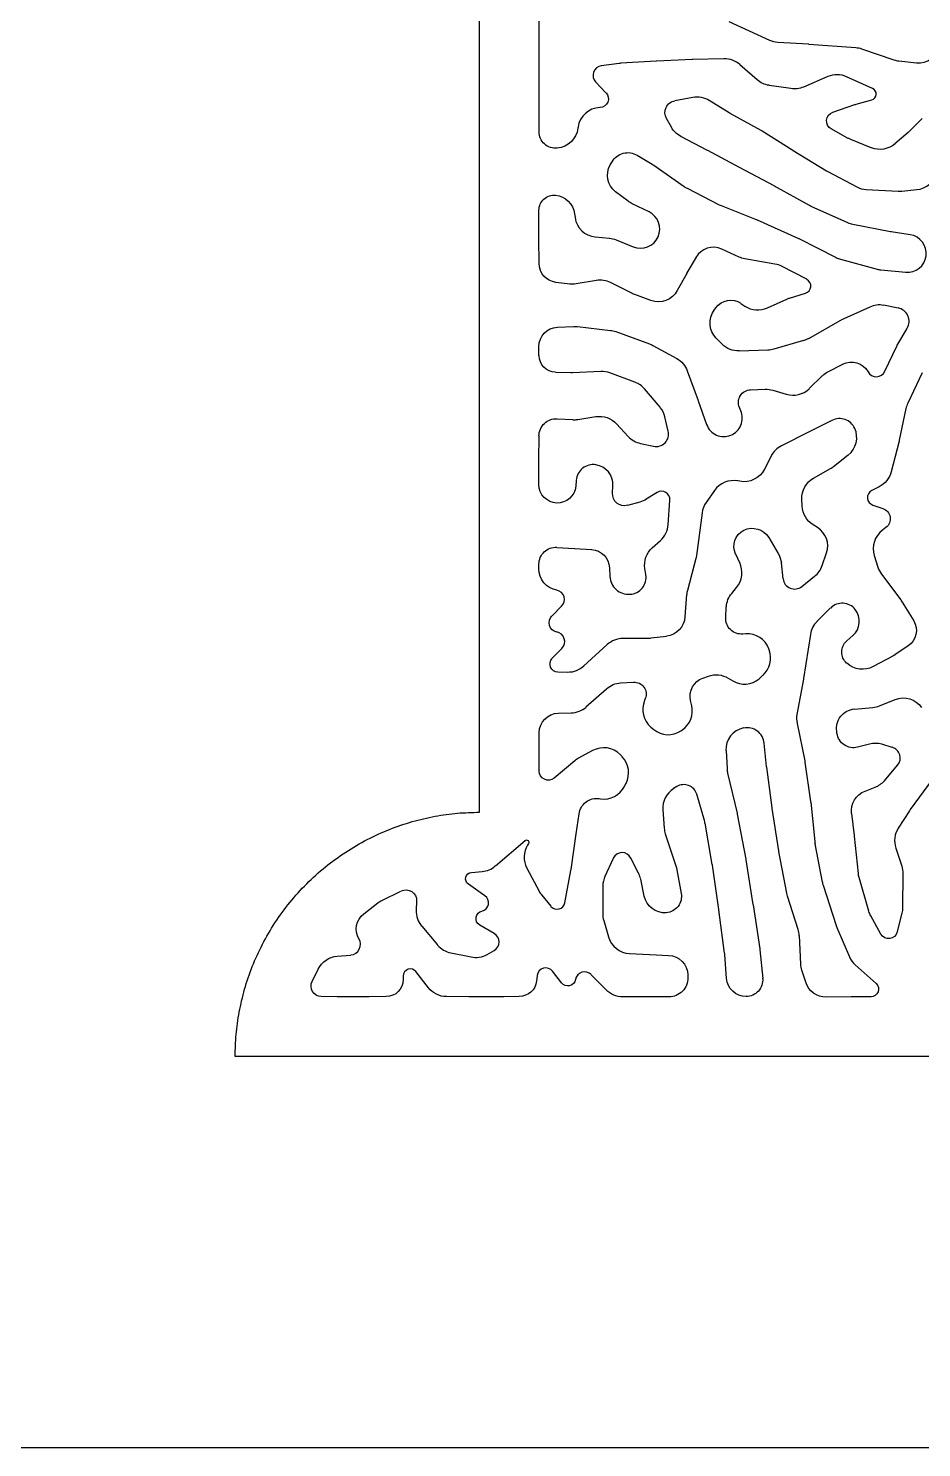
# Model space of a CAD drawing. Header units: inches. Extents: x 126 to 186, y 0 to 60.
# Drawn here: x 142.31 to 149.62, y 0 to 11.62 of the extents above; entities that cross this region are included whole.
import ezdxf

# ---------------------------------------------------------------- set-up
doc = ezdxf.new("R2010")
doc.units = ezdxf.units.IN
doc.header["$LTSCALE"] = 100
doc.header["$MEASUREMENT"] = 0
doc.layers.add('Default', color=18, linetype='Continuous', true_color=0x000000)

msp = doc.modelspace()

# ---------------------------------------------------------------- linework, layer by layer
at = {"layer": 'Default'}
for p, q in [((146.489, 11.593), (146.489, 11.752)), ((148.041, 11.675), (148.375, 11.523)), ((146.49, 11.286), (146.489, 11.593)), ((148.442, 11.506), (148.693, 11.492)), ((148.696, 11.491), (149.081, 11.463)), ((149.129, 11.453), (149.392, 11.362)), ((146.488, 10.971), (146.49, 11.284)), ((147.143, 11.332), (146.997, 11.312)), ((147.446, 11.351), (147.157, 11.334)), ((147.743, 11.364), (147.449, 11.351)), ((148.002, 11.37), (147.747, 11.364)), ((148.273, 11.198), (148.132, 11.322)), ((149.434, 11.353), (149.579, 11.337)), ((146.951, 11.181), (147.036, 11.092)), ((148.853, 11.225), (148.653, 11.139)), ((149.219, 11.128), (149.005, 11.224)), ((147.599, 11.028), (147.747, 11.055)), ((148.55, 11.126), (148.371, 11.153)), ((146.488, 10.773), (146.488, 10.97)), ((146.987, 10.972), (146.986, 10.971)), ((147.881, 11.031), (148.044, 10.93)), ((148.051, 10.926), (148.304, 10.786)), ((148.892, 10.933), (149.073, 10.995)), ((149.084, 10.999), (149.212, 11.034)), ((146.807, 10.81), (146.806, 10.802)), ((147.572, 10.81), (147.531, 10.882)), ((149.625, 10.882), (149.521, 10.777)), ((147.868, 10.619), (147.649, 10.735)), ((148.314, 10.78), (148.565, 10.621)), ((149.019, 10.719), (148.88, 10.796)), ((149.208, 10.642), (149.04, 10.709)), ((149.51, 10.766), (149.402, 10.674)), ((146.637, 10.639), (146.637, 10.639)), ((147.291, 10.581), (147.415, 10.508)), ((148.13, 10.479), (147.869, 10.619)), ((148.568, 10.619), (148.842, 10.452)), ((147.071, 10.501), (147.086, 10.527)), ((147.428, 10.5), (147.677, 10.324)), ((148.413, 10.329), (148.13, 10.479)), ((148.852, 10.447), (149.089, 10.322)), ((147.217, 10.204), (147.115, 10.282)), ((147.7, 10.31), (147.963, 10.176)), ((148.701, 10.168), (148.416, 10.327)), ((149.167, 10.301), (149.428, 10.286)), ((149.458, 10.287), (149.58, 10.299)), ((146.487, 9.895), (146.487, 10.13)), ((147.389, 10.117), (147.25, 10.183)), ((147.979, 10.168), (148.265, 10.056)), ((149.017, 10.027), (148.717, 10.16)), ((146.779, 10.102), (146.783, 10.07)), ((148.273, 10.052), (148.607, 9.902)), ((149.365, 9.955), (149.057, 10.015)), ((146.488, 9.694), (146.487, 9.895)), ((146.947, 9.913), (147.063, 9.902)), ((147.118, 9.889), (147.258, 9.832)), ((148.615, 9.898), (148.92, 9.743)), ((149.526, 9.929), (149.372, 9.953)), ((148.125, 9.747), (147.984, 9.812)), ((147.773, 9.745), (147.699, 9.617)), ((148.419, 9.69), (148.172, 9.733)), ((148.68, 9.565), (148.474, 9.672)), ((148.956, 9.729), (149.255, 9.648)), ((146.739, 9.526), (146.626, 9.539)), ((146.957, 9.556), (146.792, 9.528)), ((147.252, 9.449), (147.074, 9.538)), ((147.697, 9.613), (147.62, 9.472)), ((149.287, 9.642), (149.49, 9.623)), ((147.404, 9.391), (147.272, 9.44)), ((148.539, 9.411), (148.67, 9.452)), ((147.921, 9.313), (147.935, 9.331)), ((148.141, 9.368), (148.174, 9.346)), ((148.358, 9.331), (148.517, 9.403)), ((149.195, 9.338), (148.984, 9.242)), ((149.427, 9.33), (149.309, 9.352)), ((148.97, 9.235), (148.693, 9.079)), ((146.638, 9.173), (146.773, 9.179)), ((146.804, 9.178), (147.073, 9.147)), ((147.116, 9.137), (147.392, 9.036)), ((147.988, 9.034), (147.939, 9.083)), ((149.425, 9.034), (149.502, 9.163)), ((146.487, 8.942), (146.487, 9.015)), ((147.419, 9.024), (147.615, 8.916)), ((148.362, 8.985), (148.128, 8.978)), ((148.653, 9.063), (148.409, 8.992)), ((149.319, 8.812), (149.416, 9.018)), ((148.853, 8.807), (148.974, 8.87)), ((146.749, 8.8), (146.622, 8.803)), ((146.994, 8.811), (146.763, 8.8)), ((147.273, 8.723), (147.068, 8.799)), ((147.701, 8.815), (147.79, 8.572)), ((148.699, 8.67), (148.807, 8.775)), ((149.625, 8.798), (149.506, 8.55)), ((147.48, 8.517), (147.352, 8.668)), ((148.22, 8.661), (148.34, 8.665)), ((148.402, 8.657), (148.512, 8.624)), ((147.79, 8.571), (147.86, 8.376)), ((148.14, 8.489), (148.128, 8.516)), ((149.492, 8.507), (149.437, 8.247)), ((146.636, 8.423), (146.765, 8.416)), ((146.805, 8.417), (146.954, 8.441)), ((147.123, 8.382), (147.218, 8.279)), ((147.546, 8.323), (147.519, 8.438)), ((148.886, 8.41), (148.695, 8.313)), ((146.487, 8.086), (146.488, 8.283)), ((148.694, 8.313), (148.472, 8.202)), ((147.318, 8.222), (147.424, 8.199)), ((149.435, 8.239), (149.371, 7.988)), ((146.487, 7.884), (146.487, 8.085)), ((148.388, 8.118), (148.333, 8.01)), ((148.899, 8.032), (149.019, 8.127)), ((146.792, 7.919), (146.788, 7.872)), ((148.132, 7.911), (148.114, 7.914)), ((148.736, 7.938), (148.874, 8.015)), ((147.09, 7.814), (147.093, 7.875)), ((147.454, 7.819), (147.366, 7.764)), ((147.924, 7.836), (147.856, 7.738)), ((149.272, 7.866), (149.212, 7.836)), ((147.313, 7.741), (147.212, 7.714)), ((147.545, 7.556), (147.558, 7.757)), ((148.642, 7.708), (148.64, 7.764)), ((149.22, 7.717), (149.303, 7.688)), ((147.823, 7.654), (147.777, 7.303)), ((148.767, 7.533), (148.732, 7.554)), ((148.368, 7.451), (148.446, 7.32)), ((149.328, 7.532), (149.299, 7.51)), ((146.633, 7.37), (146.778, 7.362)), ((146.779, 7.362), (146.919, 7.353)), ((147.415, 7.367), (147.482, 7.427)), ((148.806, 7.221), (148.842, 7.325)), ((146.487, 7.195), (146.487, 7.233)), ((147.772, 7.278), (147.702, 7.018)), ((148.131, 7.245), (148.098, 7.316)), ((148.471, 7.243), (148.485, 7.113)), ((149.232, 7.304), (149.262, 7.208)), ((147.065, 7.203), (147.068, 7.133)), ((147.362, 7.147), (147.355, 7.196)), ((148.638, 7.049), (148.744, 7.134)), ((149.292, 7.151), (149.451, 6.94)), ((147.23, 6.987), (147.234, 6.987)), ((147.696, 6.984), (147.682, 6.802)), ((148.065, 6.994), (148.105, 7.042)), ((146.594, 6.81), (146.673, 6.888)), ((148.016, 6.797), (148.021, 6.884)), ((148.875, 6.874), (148.763, 6.763)), ((149.461, 6.923), (149.555, 6.768)), ((147.377, 6.624), (147.175, 6.624)), ((147.53, 6.642), (147.402, 6.626)), ((148.18, 6.662), (148.155, 6.66)), ((148.709, 6.657), (148.653, 6.297)), ((149.007, 6.605), (149.058, 6.649)), ((146.596, 6.462), (146.675, 6.543)), ((147.046, 6.574), (146.853, 6.397)), ((148.373, 6.531), (148.369, 6.541)), ((149.511, 6.565), (149.402, 6.49)), ((149.008, 6.421), (149.005, 6.423)), ((149.384, 6.479), (149.224, 6.394)), ((146.722, 6.347), (146.643, 6.348)), ((147.829, 6.3), (147.875, 6.316)), ((148.037, 6.299), (148.074, 6.277)), ((148.289, 6.295), (148.32, 6.323)), ((148.652, 6.292), (148.599, 6.001)), ((146.872, 6.064), (147.041, 6.213)), ((147.156, 6.261), (147.261, 6.267)), ((147.358, 6.132), (147.351, 6.116)), ((147.738, 6.074), (147.728, 6.118)), ((149.07, 6.047), (149.221, 6.06)), ((149.275, 6.073), (149.403, 6.125)), ((146.645, 6.013), (146.751, 6.016)), ((148.6, 5.929), (148.663, 5.623)), ((146.489, 5.699), (146.489, 5.853)), ((147.404, 5.899), (147.427, 5.88)), ((147.65, 5.869), (147.662, 5.877)), ((148.927, 5.847), (148.925, 5.864)), ((146.489, 5.539), (146.489, 5.698)), ((146.926, 5.707), (146.81, 5.644)), ((148.019, 5.706), (148.027, 5.556)), ((148.351, 5.576), (148.332, 5.766)), ((149.193, 5.76), (149.096, 5.734)), ((149.38, 5.733), (149.294, 5.758)), ((146.78, 5.623), (146.611, 5.482)), ((147.168, 5.657), (147.154, 5.672)), ((148.665, 5.611), (148.711, 5.291)), ((149.315, 5.46), (149.423, 5.587)), ((148.032, 5.523), (148.109, 5.195)), ((148.396, 5.238), (148.352, 5.57)), ((149.709, 5.473), (149.527, 5.223)), ((147.188, 5.414), (147.201, 5.439)), ((147.616, 5.412), (147.59, 5.395)), ((147.842, 5.133), (147.779, 5.35)), ((149.157, 5.375), (149.239, 5.406)), ((146.981, 5.314), (146.991, 5.312)), ((148.451, 4.886), (148.396, 5.233)), ((148.712, 5.284), (148.745, 4.961)), ((146.792, 5.026), (146.815, 5.189)), ((147.502, 5.221), (147.512, 5.072)), ((147.906, 4.774), (147.847, 5.113)), ((148.11, 5.187), (148.181, 4.819)), ((149.07, 5.011), (149.048, 5.191)), ((149.521, 5.214), (149.429, 5.071)), ((146.75, 4.733), (146.792, 5.025)), ((147.521, 5.026), (147.611, 4.756)), ((149.102, 4.7), (149.07, 5.007)), ((146.13, 4.762), (146.373, 4.97)), ((146.402, 4.946), (146.394, 4.933)), ((148.517, 4.538), (148.452, 4.881)), ((148.747, 4.944), (148.807, 4.628)), ((149.408, 4.909), (149.457, 4.761)), ((147.096, 4.824), (147.027, 4.677)), ((147.303, 4.702), (147.24, 4.827)), ((147.96, 4.406), (147.907, 4.769)), ((148.182, 4.813), (148.239, 4.446)), ((145.935, 4.709), (146.022, 4.716)), ((146.388, 4.745), (146.488, 4.555)), ((146.699, 4.461), (146.749, 4.725)), ((147.349, 4.515), (147.32, 4.655)), ((147.617, 4.73), (147.652, 4.537)), ((149.188, 4.393), (149.109, 4.667)), ((149.467, 4.699), (149.464, 4.42)), ((145.201, 4.48), (145.357, 4.557)), ((146.045, 4.518), (145.909, 4.612)), ((147.01, 4.598), (147.009, 4.371)), ((148.813, 4.606), (148.92, 4.275)), ((145.053, 4.37), (145.168, 4.46)), ((145.485, 4.475), (145.482, 4.399)), ((146.51, 4.522), (146.585, 4.432)), ((148.24, 4.445), (148.295, 4.084)), ((148.61, 4.242), (148.523, 4.515)), ((147.017, 4.316), (147.057, 4.181)), ((148.007, 4.048), (147.96, 4.404)), ((149.287, 4.204), (149.204, 4.353)), ((149.458, 4.377), (149.419, 4.222)), ((145.527, 4.27), (145.657, 4.115)), ((146.121, 4.209), (146.002, 4.278)), ((148.632, 3.957), (148.619, 4.194)), ((148.926, 4.258), (149.029, 4.019)), ((146.062, 4.038), (146.121, 4.071)), ((148.296, 4.074), (148.319, 3.842)), ((144.834, 4.024), (144.945, 4.033)), ((145.765, 4.051), (145.931, 4.017)), ((147.228, 4.045), (147.392, 4.036)), ((147.396, 4.036), (147.548, 4.03)), ((148.022, 3.842), (148.008, 4.037)), ((149.077, 3.952), (149.247, 3.8)), ((144.63, 3.816), (144.68, 3.918)), ((145.376, 3.861), (145.376, 3.832)), ((145.582, 3.765), (145.48, 3.897)), ((146.473, 3.865), (146.468, 3.82)), ((146.671, 3.805), (146.598, 3.9)), ((147.038, 3.747), (146.915, 3.872)), ((147.706, 3.87), (147.706, 3.847)), ((148.672, 3.81), (148.64, 3.91)), ((144.836, 3.691), (144.704, 3.694)), ((145.096, 3.691), (144.84, 3.691)), ((145.236, 3.692), (145.097, 3.691)), ((145.912, 3.69), (145.73, 3.692)), ((146.198, 3.691), (145.915, 3.69)), ((146.326, 3.692), (146.198, 3.691)), ((147.396, 3.691), (147.173, 3.69)), ((147.553, 3.691), (147.396, 3.691)), ((149.043, 3.69), (148.839, 3.689)), ((149.206, 3.691), (149.044, 3.69))]:
    msp.add_line(p, q, dxfattribs=at)
msp.add_lwpolyline([(126, 0), (186, 0), (186, 60), (126, 60)], close=True, dxfattribs=at)
at = {"layer": 'Default', "extrusion": (0, 0, -1)}
for centre, radius, start, end in [((-146.679, 11.594), 0.19, 359.8421, 359.8659), ((-148.682, 11.302), 0.19, 93.3306, 94.2844), ((-149.067, 11.273), 0.19, 94.2844, 108.9856), ((-148.399, 11.341), 0.19, 278.467, 311.3586), ((-146.985, 11.043), 0.0711, 136.3734, 268.0702), ((-147.782, 10.869), 0.19, 79.3798, 121.5139), ((-148.578, 11.314), 0.19, 246.8175, 278.467), ((-146.678, 10.97), 0.19, 359.9807, 0.3584), ((-147.618, 10.93), 0.0991, 330.652, 79.3798), ((-148.917, 10.862), 0.0754, 298.8421, 71.0733), ((-149.135, 10.816), 0.19, 71.0733, 74.4611), ((-147.737, 10.903), 0.19, 297.842, 330.652), ((-146.623, 10.773), 0.135, 264.1483, 359.9807), ((-146.618, 10.828), 0.19, 187.9799, 264.1483), ((-148.212, 10.62), 0.19, 119.0092, 122.485), ((-149.111, 10.886), 0.19, 291.7645, 298.8421), ((-149.386, 10.911), 0.19, 224.7776, 229.442), ((-147.215, 10.453), 0.149, 29.8153, 120.743), ((-149.279, 10.819), 0.19, 229.442, 291.7645), ((-147.218, 10.417), 0.17, 307.5036, 29.8153), ((-147.318, 10.344), 0.19, 120.743, 125.2126), ((-148.219, 10.647), 0.19, 297.9264, 298.1834), ((-146.61, 10.131), 0.123, 359.9206, 96.1578), ((-146.605, 10.078), 0.176, 96.1578, 172.153), ((-147.332, 10.355), 0.19, 295.6421, 307.5036), ((-148.794, 10.334), 0.19, 293.8392, 299.2466), ((-148.195, 9.879), 0.19, 111.4936, 114.2367), ((-149.094, 10.201), 0.19, 281.0199, 293.8392), ((-147.046, 9.713), 0.19, 95.3083, 112.3443), ((-148.529, 9.728), 0.19, 114.2367, 116.9405), ((-149.402, 10.141), 0.19, 278.8567, 281.0199), ((-146.644, 9.695), 0.156, 276.4403, 359.939), ((-148.204, 9.92), 0.19, 279.7326, 294.6203), ((-146.76, 9.715), 0.19, 260.4112, 276.4403), ((-147.337, 9.618), 0.19, 290.1325, 296.7462), ((-147.465, 9.557), 0.176, 208.6544, 290.1325), ((-148.057, 9.243), 0.151, 36.028, 123.7144), ((-148.064, 9.208), 0.177, 315.0613, 36.028), ((-148.595, 9.23), 0.19, 65.6731, 72.8312), ((-146.781, 8.989), 0.19, 87.3164, 96.671), ((-146.645, 9.015), 0.158, 0.0039, 87.3164), ((-147.051, 8.958), 0.19, 96.671, 109.9541), ((-148.6, 9.245), 0.19, 240.7278, 253.8591), ((-147.327, 8.858), 0.19, 109.9541, 118.8842), ((-148.122, 9.168), 0.19, 268.3791, 315.0613), ((-148.357, 9.175), 0.19, 253.8591, 268.3791), ((-149.588, 8.936), 0.19, 25.3574, 30.9381), ((-146.626, 8.942), 0.138, 271.631, 0.0039), ((-147.523, 8.75), 0.19, 118.8842, 159.9699), ((-149.045, 8.732), 0.156, 62.7026, 150.8119), ((-146.754, 8.99), 0.19, 267.3474, 271.631), ((-148.94, 8.639), 0.19, 45.8938, 62.7026), ((-148.224, 8.557), 0.104, 336.6355, 87.9011), ((-148.347, 8.475), 0.19, 87.9011, 106.776), ((-147.611, 8.506), 0.19, 159.9699, 160.2224), ((-146.628, 8.283), 0.141, 0.1155, 93.3123), ((-146.983, 8.253), 0.19, 81.1209, 137.3551), ((-148.609, 8.483), 0.19, 243.1225, 243.5663), ((-149.251, 8.286), 0.19, 191.8718, 194.3902), ((-146.677, 8.085), 0.19, 0.0217, 0.1155), ((-148.166, 8.095), 0.187, 206.9177, 280.4388), ((-148.829, 7.772), 0.19, 357.6809, 60.7013), ((-149.187, 8.036), 0.19, 194.3902, 243.372), ((-146.638, 7.884), 0.151, 272.4473, 0.0217), ((-146.638, 7.884), 0.151, 184.8955, 272.4473), ((-147.187, 7.809), 0.0976, 255.3825, 3.0667), ((-147.265, 7.925), 0.19, 237.7802, 255.3825), ((-148.832, 7.716), 0.19, 301.5807, 357.6809), ((-149.274, 7.604), 0.0895, 108.9131, 233.1392), ((-148.23, 7.379), 0.147, 334.6471, 63.5557), ((-148.234, 7.371), 0.156, 63.5557, 149.1943), ((-146.625, 7.233), 0.138, 0.027, 93.3399), ((-146.767, 7.172), 0.19, 93.3399, 93.7914), ((-146.908, 7.197), 0.156, 93.7914, 177.6465), ((-147.542, 7.226), 0.19, 350.9528, 48.0784), ((-147.589, 7.327), 0.19, 187.3963, 195.1021), ((-148.283, 7.223), 0.19, 149.1943, 173.8561), ((-146.666, 7.195), 0.179, 280.6055, 0.027), ((-148.211, 6.872), 0.19, 3.5161, 39.9496), ((-149.299, 6.825), 0.19, 143.0687, 148.9278), ((-146.648, 6.754), 0.0781, 281.0106, 45.6646), ((-147.508, 6.816), 0.175, 184.4929, 262.6018), ((-148.145, 6.789), 0.129, 265.3068, 3.5161), ((-149.425, 6.69), 0.152, 148.9278, 235.5123), ((-147.377, 6.814), 0.19, 262.6018, 269.9976), ((-149.087, 6.513), 0.121, 312.1075, 48.8228), ((-146.644, 6.415), 0.0667, 270.9476, 44.3743), ((-146.725, 6.537), 0.19, 227.4642, 270.9476), ((-149.135, 6.562), 0.19, 242.0007, 312.1075), ((-149.295, 6.647), 0.19, 235.5123, 242.0007), ((-147.881, 6.152), 0.157, 347.4189, 70.5144), ((-147.938, 6.137), 0.19, 70.5144, 121.2832), ((-148.465, 6.326), 0.19, 188.8594, 190.2888), ((-147.167, 6.071), 0.19, 48.3404, 86.6727), ((-147.267, 6.169), 0.098, 86.6727, 202.1981), ((-149.084, 5.887), 0.161, 352, 85.0528), ((-149.471, 5.957), 0.181, 67.9699, 145.2929), ((-146.649, 5.853), 0.16, 0.1766, 88.3787), ((-149.062, 5.866), 0.136, 255.4552, 352), ((-146.679, 5.698), 0.19, 0.0313, 0.1766), ((-148.477, 5.585), 0.19, 168.3453, 171.9257), ((-146.563, 5.539), 0.0745, 230.206, 0.0313), ((-148.54, 5.595), 0.19, 352.4619, 354.2421), ((-149.22, 5.213), 0.174, 352.8717, 68.8598), ((-146.96, 5.169), 0.146, 7.9912, 98.2508), ((-148.584, 5.263), 0.19, 351.0235, 352.4619), ((-148.523, 5.264), 0.19, 171.9257, 174.191), ((-147.924, 5.151), 0.19, 166.8152, 169.2112), ((-146.385, 4.956), 0.0192, 49.3658, 211.6351), ((-148.639, 4.916), 0.19, 349.2562, 351.0235), ((-147.994, 4.783), 0.19, 169.2112, 171.0237), ((-145.94, 4.656), 0.0533, 304.7806, 85.2007), ((-147.43, 4.696), 0.19, 161.6845, 169.7415), ((-149.291, 4.72), 0.19, 343.935, 354.0558), ((-149.277, 4.701), 0.19, 161.5861, 180.6932), ((-145.397, 4.478), 0.0886, 63.6943, 182.1674), ((-147.52, 4.513), 0.134, 169.7415, 265.919), ((-148.704, 4.573), 0.19, 342.2963, 349.2562), ((-145.285, 4.31), 0.19, 52.213, 63.6943), ((-147.517, 4.55), 0.172, 265.919, 348.0443), ((-148.052, 4.417), 0.19, 171.0237, 171.3385), ((-149.274, 4.423), 0.19, 180.6932, 194.0603), ((-145.149, 4.245), 0.158, 329.5228, 52.213), ((-146.033, 4.332), 0.062, 300.0153, 78.0742), ((-149.371, 4.445), 0.19, 330.9196, 343.935), ((-149.35, 4.239), 0.0718, 194.0603, 330.9196), ((-148.107, 4.055), 0.19, 171.3385, 174.351), ((-144.851, 3.834), 0.19, 26.2077, 84.9769), ((-147.542, 3.866), 0.164, 92.205, 178.834), ((-148.821, 3.967), 0.19, 342.3863, 356.9611), ((-147.552, 3.844), 0.154, 178.834, 269.9387), ((-148.183, 3.854), 0.161, 269.9276, 355.8068), ((-148.183, 3.829), 0.136, 174.351, 269.9276), ((-144.706, 3.779), 0.085, 271.1782, 26.2077), ((-145.236, 3.832), 0.14, 180.0339, 269.8355), ((-145.732, 3.882), 0.19, 270.6707, 322.1466), ((-146.325, 3.837), 0.144, 186.5589, 269.6225), ((-146.723, 3.844), 0.0647, 190.4971, 322.4442), ((-147.173, 3.88), 0.19, 269.9316, 315.4389), ((-148.838, 3.863), 0.175, 269.707, 342.3863), ((-149.205, 3.753), 0.0626, 131.8041, 269.5829), ((-144.84, 3.881), 0.19, 269.9136, 271.1782), ((-145.096, 3.881), 0.19, 269.8355, 269.9136), ((-145.914, 3.88), 0.19, 269.6845, 270.6707), ((-146.197, 3.881), 0.19, 269.6225, 269.6845), ((-149.042, 3.88), 0.19, 269.5829, 269.707)]:
    msp.add_arc(centre, radius, start, end, dxfattribs=at)
at = {"layer": 'Default'}
for centre, radius, start, end in [((148.453, 11.696), 0.19, 245.5038, 266.6694), ((149.596, 11.498), 0.162, 263.8352, 351.8818), ((146.3, 11.285), 0.19, 359.6416, 0.1579), ((147.008, 11.235), 0.0784, 97.7256, 223.6266), ((147.168, 11.144), 0.19, 93.4611, 97.7256), ((147.457, 11.161), 0.19, 92.4638, 93.4611), ((147.751, 11.174), 0.19, 91.3101, 92.4638), ((148.007, 11.18), 0.19, 48.6414, 91.3101), ((149.454, 11.542), 0.19, 251.0144, 263.8352), ((148.928, 11.05), 0.19, 65.8579, 113.1825), ((149.198, 11.082), 0.05, 285.5389, 65.8579), ((146.992, 10.784), 0.187, 91.9298, 172.0201), ((148.144, 11.092), 0.19, 238.4861, 240.9908), ((147.78, 10.451), 0.19, 61.8166, 62.158), ((148.667, 10.781), 0.19, 237.515, 238.7763), ((148.941, 10.615), 0.19, 238.7763, 242.2303), ((149.561, 10.488), 0.19, 275.7854, 345.8204), ((147.786, 10.479), 0.19, 234.7874, 242.9375), ((148.324, 10.161), 0.19, 60.7534, 62.0736), ((149.177, 10.49), 0.19, 242.2303, 266.8845), ((149.439, 10.476), 0.19, 266.8845, 275.7854), ((147.321, 9.977), 0.155, 335.355, 64.3579), ((148.049, 10.345), 0.19, 242.9375, 248.5064), ((146.964, 10.095), 0.183, 187.847, 264.6917), ((146.297, 9.895), 0.19, 0.061, 0.0794), ((147.318, 9.978), 0.159, 247.6557, 335.355), ((149.502, 9.776), 0.156, 353.2927, 81.1433), ((147.915, 9.662), 0.165, 65.3797, 149.9984), ((148.387, 9.503), 0.19, 62.5346, 80.2674), ((149.006, 9.912), 0.19, 243.0595, 254.8458), ((149.305, 9.831), 0.19, 254.8458, 264.4825), ((149.504, 9.775), 0.153, 264.4825, 353.2927), ((146.988, 9.368), 0.19, 63.2538, 99.5888), ((147.863, 9.522), 0.19, 149.9984, 151.3456), ((148.652, 9.51), 0.0612, 287.1688, 62.5346), ((148.279, 9.504), 0.19, 236.2856, 294.3269), ((149.274, 9.165), 0.19, 79.4665, 114.511), ((149.407, 9.221), 0.111, 329.0619, 79.4665), ((149.063, 9.069), 0.19, 114.511, 119.2722), ((147.002, 8.621), 0.19, 69.7088, 92.6526), ((147.207, 8.545), 0.19, 40.1453, 69.7088), ((149.249, 8.845), 0.0776, 209.1881, 334.6426), ((148.567, 8.806), 0.19, 253.224, 314.1062), ((147.334, 8.394), 0.19, 13.3189, 40.1453), ((148, 8.429), 0.152, 291.9129, 23.3645), ((149.678, 8.468), 0.19, 154.3449, 168.1282), ((146.776, 8.605), 0.19, 266.6877, 278.8791), ((148.001, 8.427), 0.15, 199.7776, 291.9129), ((148.948, 8.288), 0.137, 24.5102, 116.8775), ((147.358, 8.407), 0.19, 222.6449, 257.8125), ((147.446, 8.299), 0.103, 257.8125, 13.3189), ((148.907, 8.269), 0.182, 308.3434, 24.5102), ((148.557, 8.032), 0.19, 116.4337, 153.0823), ((146.932, 7.907), 0.141, 81.5379, 175.1045), ((146.929, 7.884), 0.164, 356.9333, 81.5379), ((148.781, 8.181), 0.19, 299.2987, 308.3434), ((148.08, 7.727), 0.19, 79.5612, 144.9443), ((147.491, 7.762), 0.0681, 356.1951, 122.2198), ((149.241, 7.778), 0.0645, 116.628, 251.0869), ((148.011, 7.629), 0.19, 144.9443, 172.6037), ((147.356, 7.569), 0.19, 311.9216, 356.1951), ((148.674, 7.382), 0.177, 341.2077, 58.4193), ((149.412, 7.36), 0.188, 126.8608, 197.4488), ((147.959, 7.164), 0.19, 320.0504, 25.3529), ((148.626, 7.282), 0.19, 308.4074, 341.2077), ((149.444, 7.265), 0.19, 197.4488, 216.9313), ((147.221, 7.139), 0.153, 182.3535, 273.5937), ((147.225, 7.125), 0.139, 273.5937, 9.0472), ((148.58, 7.124), 0.0947, 186.1439, 308.4074), ((146.619, 6.943), 0.0772, 314.3354, 79.3945), ((147.886, 6.969), 0.19, 164.8979, 175.5071), ((148.971, 6.777), 0.136, 39.1309, 134.5792), ((148.956, 6.765), 0.154, 311.1772, 39.1309), ((148.897, 6.628), 0.19, 134.5792, 171.1406), ((146.618, 6.599), 0.0803, 315.6257, 78.9894), ((147.175, 6.434), 0.19, 90.0024, 132.5358), ((148.195, 6.477), 0.185, 20.1541, 94.6932), ((148.194, 6.465), 0.19, 311.3259, 20.1541), ((148.169, 6.432), 0.182, 238.7168, 311.3259), ((146.746, 6.205), 0.19, 271.6213, 311.6596), ((147.527, 6.044), 0.19, 157.8019, 229.5963), ((147.553, 6.033), 0.19, 305.0007, 12.5811), ((149.204, 6.249), 0.19, 274.9472, 292.0301), ((148.786, 5.968), 0.19, 169.7112, 191.6547), ((147.545, 6.019), 0.183, 229.5963, 305.0007), ((148.197, 5.716), 0.179, 100.9841, 183.1271), ((148.19, 5.752), 0.142, 5.7579, 100.9841), ((147.017, 5.54), 0.19, 43.8911, 118.7606), ((149.241, 5.576), 0.19, 73.8611, 104.5448), ((149.354, 5.646), 0.0911, 319.3785, 73.8611), ((146.902, 5.477), 0.19, 118.7606, 129.794), ((147.031, 5.525), 0.19, 332.9203, 43.8911), ((148.217, 5.566), 0.19, 183.1271, 193.1848), ((147.019, 5.5), 0.19, 261.7492, 332.9203), ((147.691, 5.234), 0.19, 122.0457, 184.0268), ((147.674, 5.319), 0.109, 16.2354, 122.0457), ((149.171, 5.584), 0.19, 291.1402, 319.3785), ((147.659, 5.08), 0.19, 9.9251, 16.2354), ((149.68, 5.111), 0.19, 143.8646, 147.2541), ((146.604, 5.052), 0.19, 351.8227, 352.0088), ((147.702, 5.085), 0.19, 184.0268, 198.3155), ((148.882, 4.988), 0.19, 5.9442, 7.1283), ((149.589, 4.969), 0.19, 147.2541, 198.4139), ((146.556, 4.833), 0.19, 148.3649, 207.7849), ((148.934, 4.98), 0.19, 185.809, 190.8119), ((147.168, 4.791), 0.0801, 26.8519, 155.102), ((147.719, 4.741), 0.19, 8.3349, 9.9251), ((146.006, 4.906), 0.19, 274.7993, 310.6342), ((146.562, 4.76), 0.19, 349.252, 351.8227), ((147.2, 4.597), 0.19, 155.102, 179.7054), ((147.134, 4.616), 0.19, 11.9557, 26.8519), ((146.656, 4.644), 0.19, 207.7849, 219.7907), ((148.994, 4.664), 0.19, 190.8119, 197.8343), ((146.005, 4.461), 0.0699, 281.9258, 55.2194), ((146.635, 4.473), 0.065, 219.7907, 349.252), ((145.672, 4.392), 0.19, 177.8326, 220.0833), ((147.199, 4.37), 0.19, 179.7054, 196.6286), ((147.772, 4.379), 0.19, 7.5231, 8.3349), ((146.082, 4.14), 0.0791, 299.5692, 59.9847), ((148.429, 4.184), 0.19, 3.0389, 17.7037), ((149.1, 4.333), 0.19, 197.8343, 203.3331), ((144.938, 4.121), 0.0877, 275.0231, 30.4772), ((145.803, 4.237), 0.19, 220.0833, 258.5617), ((147.239, 4.235), 0.19, 196.6286, 266.7381), ((145.969, 4.203), 0.19, 258.5617, 299.5692), ((147.403, 4.226), 0.19, 266.7381, 267.795), ((147.819, 4.024), 0.19, 4.1932, 7.5231), ((149.204, 4.094), 0.19, 203.3331, 228.1959), ((145.434, 3.861), 0.0581, 37.8534, 179.9661), ((146.543, 3.857), 0.0701, 37.5558, 173.4411), ((146.861, 3.819), 0.0757, 44.5611, 169.5029), ((147.396, 3.501), 0.19, 90.0613, 90.0684)]:
    msp.add_arc(centre, radius, start, end, dxfattribs=at)
for points in [[(146, 5.202), (146, 11.202), (146, 17.202)], [(156, 3.202), (150, 3.202), (144, 3.202)]]:
    msp.add_open_spline(points, degree=2, dxfattribs=at)
msp.add_rational_spline([(144, 3.202), (144, 5.202), (146, 5.202)], [1, 0.707106781187, 1], degree=2, dxfattribs=at)

doc.saveas('drawing.dxf')
